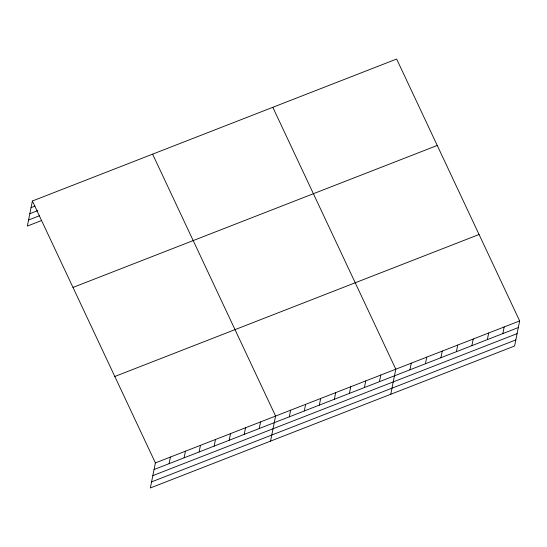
<?xml version="1.0" encoding="UTF-8"?>
<svg xmlns="http://www.w3.org/2000/svg" width="547" height="547" viewBox="0 0 547 547"><rect width="100%" height="100%" fill="white"/><g stroke="black" fill="none" stroke-linecap="round" stroke-linejoin="round"><path stroke-width="0.82" d="M32.403 201.002L155.396 462.906L150.343 487.972L514.597 345.998L519.65 320.925L396.657 59.028L32.403 201.002L27.35 226.075L41.586 220.523M169.085 463.678L170.418 457.046M184.107 457.825L185.447 451.193M199.135 451.966L200.469 445.333M214.157 446.113L215.497 439.48M229.186 440.253L230.519 433.621M244.208 434.4L245.548 427.768M259.237 428.54L260.57 421.908M270.546 441.121L275.599 416.055L152.606 154.151M289.288 416.828L290.621 410.195M304.31 410.968L305.65 404.342M319.339 405.115L320.672 398.483M334.361 399.255L335.701 392.63M349.389 393.402L350.73 386.77M364.418 387.543L365.752 380.91M379.44 381.69L380.78 375.057M390.749 394.271L395.802 369.198L272.816 107.301M409.949 369.799L411.282 363.167M425.429 363.762L426.763 357.129M440.909 357.731L442.243 351.099M456.389 351.694L457.73 345.061M471.87 345.663L473.21 339.031M487.35 339.625L488.69 332.993M502.83 333.595L504.17 326.962M31.07 207.634L35.022 206.096M29.839 213.72L37.75 210.636M28.574 219.99L39.651 215.675M72.99 287.428L437.244 145.454M114.808 376.48L479.063 234.499M155.396 462.906L519.65 320.925M154.056 469.538L518.31 327.557M152.832 475.623L517.086 333.643M151.567 481.886L515.821 339.913"/></g></svg>
